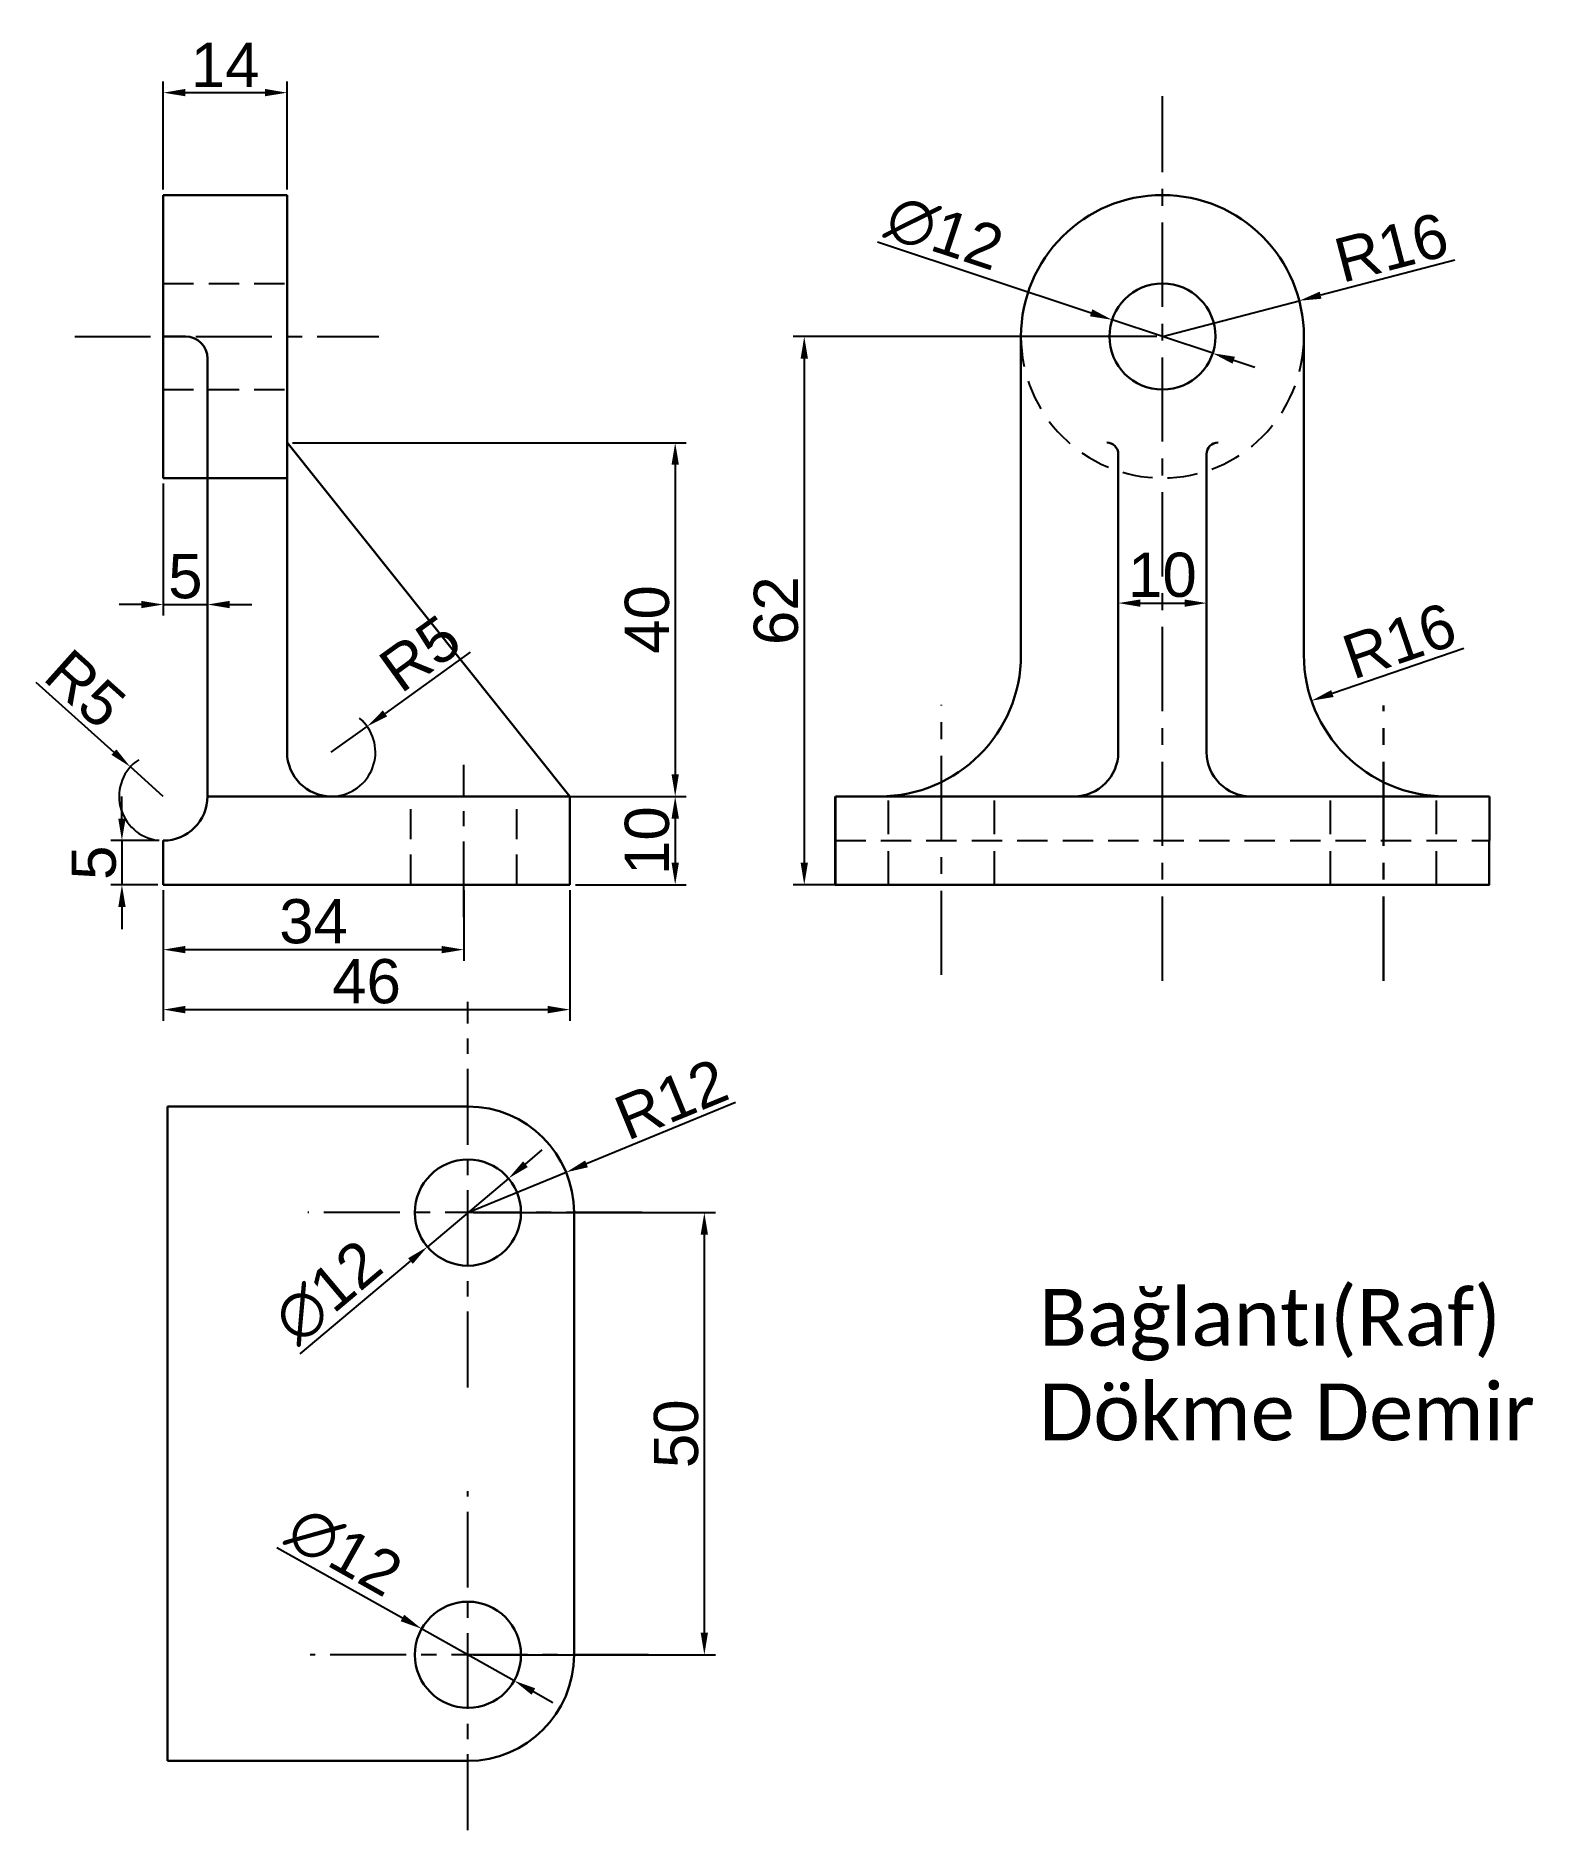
# Model space of a CAD drawing. Header units: millimetres. Extents: x 2181 to 2350, y 1683 to 1886.
import ezdxf

# ---------------------------------------------------------------- set-up
doc = ezdxf.new("R2010")
doc.units = ezdxf.units.MM
doc.header["$LTSCALE"] = 0.3
doc.linetypes.add('CENTER', pattern=[50.8, 31.75, -6.35, 6.35, -6.35])
doc.linetypes.add('DASHED', pattern=[19.05, 12.7, -6.35])
doc.styles.get("Standard").update_dxf_attribs({"font": 'arial.ttf'})
doc.dimstyles.new('ISO-25', dxfattribs={"dimtxt": 5, "dimasz": 2.5, "dimexe": 1.25, "dimexo": 0.625, "dimtad": 1, "dimtxsty": 'Standard', "dimcen": 2.5, "dimadec": 0, "dimazin": 0, "dimtfac": 1, "dimtmove": 0, "dimatfit": 3, "dimfxl": 1, "dimarcsym": 0})

# ---------------------------------------------------------------- blocks, each defined once
blk = doc.blocks.new('*D1')
at = {"color": 0, "lineweight": -2, "ltscale": 0.9, "transparency": 16777216}
for p, q in [((2230.27, 1753.23), (2257.64, 1753.23)), ((2256.39, 1705.73), (2256.39, 1750.73)), ((2230.27, 1703.23), (2257.64, 1703.23))]:
    blk.add_line(p, q, dxfattribs=at)
at = {"color": 0, "ltscale": 0.9, "transparency": 16777216}
for points in [[(2255.97, 1750.73), (2256.8, 1750.73), (2256.39, 1753.23)], [(2255.97, 1705.73), (2256.8, 1705.73), (2256.39, 1703.23)]]:
    blk.add_solid(points, dxfattribs=at)
at = {"layer": 'Defpoints', "color": 0, "ltscale": 0.9, "transparency": 16777216}
for p in [(2229.65, 1753.23), (2256.39, 1753.23), (2229.65, 1703.23)]:
    blk.add_point(p, dxfattribs=at)
at = {"color": 0, "ltscale": 0.9, "transparency": 16777216, "insert": (2253.21, 1728.23), "char_height": 5, "attachment_point": 5, "rotation": 90}
blk.add_mtext('50', dxfattribs=at)
blk = doc.blocks.new('*D2')
at = {"color": 0, "lineweight": -2, "ltscale": 0.9, "transparency": 16777216}
for p, q in [((2241.81, 1800.3), (2254.34, 1800.3)), ((2253.09, 1797.8), (2253.09, 1792.8)), ((2241.81, 1790.3), (2254.34, 1790.3))]:
    blk.add_line(p, q, dxfattribs=at)
at = {"color": 0, "ltscale": 0.9, "transparency": 16777216}
for points in [[(2252.68, 1797.8), (2253.51, 1797.8), (2253.09, 1800.3)], [(2252.68, 1792.8), (2253.51, 1792.8), (2253.09, 1790.3)]]:
    blk.add_solid(points, dxfattribs=at)
at = {"layer": 'Defpoints', "color": 0, "ltscale": 0.9, "transparency": 16777216}
for p in [(2241.18, 1800.3), (2241.18, 1790.3), (2253.09, 1790.3)]:
    blk.add_point(p, dxfattribs=at)
at = {"color": 0, "ltscale": 0.9, "transparency": 16777216, "insert": (2249.92, 1795.3), "char_height": 5, "attachment_point": 5, "rotation": 90}
blk.add_mtext('10', dxfattribs=at)
blk = doc.blocks.new('*D3')
at = {"color": 0, "lineweight": -2, "ltscale": 0.9, "transparency": 16777216}
for p, q in [((2209.81, 1840.3), (2254.34, 1840.3)), ((2253.09, 1837.8), (2253.09, 1802.8)), ((2209.81, 1800.3), (2254.34, 1800.3))]:
    blk.add_line(p, q, dxfattribs=at)
at = {"color": 0, "ltscale": 0.9, "transparency": 16777216}
for points in [[(2252.68, 1837.8), (2253.51, 1837.8), (2253.09, 1840.3)], [(2252.68, 1802.8), (2253.51, 1802.8), (2253.09, 1800.3)]]:
    blk.add_solid(points, dxfattribs=at)
at = {"layer": 'Defpoints', "color": 0, "ltscale": 0.9, "transparency": 16777216}
for p in [(2209.18, 1840.3), (2209.18, 1800.3), (2253.09, 1800.3)]:
    blk.add_point(p, dxfattribs=at)
at = {"color": 0, "ltscale": 0.9, "transparency": 16777216, "insert": (2249.92, 1820.3), "char_height": 5, "attachment_point": 5, "rotation": 90}
blk.add_mtext('40', dxfattribs=at)
blk = doc.blocks.new('*D4')
at = {"color": 0, "lineweight": -2, "ltscale": 0.9, "transparency": 16777216}
for p, q in [((2190.5, 1797.8), (2190.5, 1800.3)), ((2194.7, 1795.3), (2189.25, 1795.3)), ((2190.5, 1795.3), (2190.5, 1790.3)), ((2194.56, 1790.3), (2189.25, 1790.3)), ((2190.5, 1787.8), (2190.5, 1785.3))]:
    blk.add_line(p, q, dxfattribs=at)
at = {"color": 0, "ltscale": 0.9, "transparency": 16777216}
for points in [[(2190.09, 1797.8), (2190.92, 1797.8), (2190.5, 1795.3)], [(2190.09, 1787.8), (2190.92, 1787.8), (2190.5, 1790.3)]]:
    blk.add_solid(points, dxfattribs=at)
at = {"layer": 'Defpoints', "color": 0, "ltscale": 0.9, "transparency": 16777216}
for p in [(2195.33, 1795.3), (2190.5, 1790.3), (2195.18, 1790.3)]:
    blk.add_point(p, dxfattribs=at)
at = {"color": 0, "ltscale": 0.9, "transparency": 16777216, "insert": (2187.34, 1792.8), "char_height": 5, "attachment_point": 5, "rotation": 90}
blk.add_mtext('5', dxfattribs=at)
blk = doc.blocks.new('*D5')
at = {"color": 0, "lineweight": -2, "ltscale": 0.9, "transparency": 16777216}
for p, q in [((2195.18, 1835.68), (2195.18, 1820.75)), ((2200.18, 1829.35), (2200.18, 1820.75)), ((2192.68, 1822), (2190.18, 1822)), ((2195.18, 1822), (2200.18, 1822)), ((2202.68, 1822), (2205.18, 1822))]:
    blk.add_line(p, q, dxfattribs=at)
at = {"color": 0, "ltscale": 0.9, "transparency": 16777216}
for points in [[(2192.68, 1822.41), (2192.68, 1821.58), (2195.18, 1822)], [(2202.68, 1822.41), (2202.68, 1821.58), (2200.18, 1822)]]:
    blk.add_solid(points, dxfattribs=at)
at = {"layer": 'Defpoints', "color": 0, "ltscale": 0.9, "transparency": 16777216}
for p in [(2195.18, 1836.3), (2200.18, 1829.98), (2200.18, 1822)]:
    blk.add_point(p, dxfattribs=at)
at = {"color": 0, "ltscale": 0.9, "transparency": 16777216, "insert": (2197.68, 1825.17), "char_height": 5, "attachment_point": 5}
blk.add_mtext('5', dxfattribs=at)
blk = doc.blocks.new('*D6')
at = {"color": 0, "lineweight": -2, "ltscale": 0.9, "transparency": 16777216}
for p, q in [((2341.29, 1860.95), (2326.11, 1856.98)), ((2308.21, 1852.3), (2323.69, 1856.35))]:
    blk.add_line(p, q, dxfattribs=at)
at = {"color": 0, "ltscale": 0.9, "transparency": 16777216}
blk.add_solid([(2326, 1857.38), (2326.21, 1856.58), (2323.69, 1856.35)], dxfattribs=at)
at = {"layer": 'Defpoints', "color": 0, "ltscale": 0.9, "transparency": 16777216}
for p in [(2323.69, 1856.35), (2308.21, 1852.3)]:
    blk.add_point(p, dxfattribs=at)
at = {"color": 0, "ltscale": 0.9, "transparency": 16777216, "insert": (2334.11, 1862.35), "char_height": 5, "attachment_point": 5, "rotation": 14.6416}
blk.add_mtext('R16', dxfattribs=at)
blk = doc.blocks.new('*D7')
at = {"color": 0, "lineweight": -2, "ltscale": 0.9, "transparency": 16777216}
for p, q in [((2180.77, 1813.21), (2189.59, 1805.31)), ((2195.18, 1800.3), (2191.46, 1803.64))]:
    blk.add_line(p, q, dxfattribs=at)
blk.add_arc((2195.18, 1800.3), 5, 123.8252, 262.838, dxfattribs=at)
at = {"color": 0, "ltscale": 0.9, "transparency": 16777216}
blk.add_solid([(2189.87, 1805.62), (2189.32, 1805), (2191.46, 1803.64)], dxfattribs=at)
at = {"layer": 'Defpoints', "color": 0, "ltscale": 0.9, "transparency": 16777216}
for p in [(2191.46, 1803.64), (2195.18, 1800.3)]:
    blk.add_point(p, dxfattribs=at)
at = {"color": 0, "ltscale": 0.9, "transparency": 16777216, "insert": (2186.36, 1812.45), "char_height": 5, "attachment_point": 5, "rotation": 318.1491}
blk.add_mtext('R5', dxfattribs=at)
blk = doc.blocks.new('*D8')
at = {"color": 0, "lineweight": -2, "ltscale": 0.9, "transparency": 16777216}
for p, q in [((2229.88, 1816.61), (2220.27, 1809.69)), ((2214.18, 1805.3), (2218.24, 1808.22))]:
    blk.add_line(p, q, dxfattribs=at)
blk.add_arc((2214.18, 1805.3), 5, 277.162, 50.0877, dxfattribs=at)
at = {"color": 0, "ltscale": 0.9, "transparency": 16777216}
blk.add_solid([(2220.02, 1810.02), (2220.51, 1809.35), (2218.24, 1808.22)], dxfattribs=at)
at = {"layer": 'Defpoints', "color": 0, "ltscale": 0.9, "transparency": 16777216}
for p in [(2218.24, 1808.22), (2214.18, 1805.3)]:
    blk.add_point(p, dxfattribs=at)
at = {"color": 0, "ltscale": 0.9, "transparency": 16777216, "insert": (2224.24, 1816.45), "char_height": 5, "attachment_point": 5, "rotation": 35.7637}
blk.add_mtext('R5', dxfattribs=at)
blk = doc.blocks.new('*D9')
at = {"color": 0, "lineweight": -2, "ltscale": 0.9, "transparency": 16777216}
blk.add_line((2342.29, 1817.01), (2327.44, 1811.93), dxfattribs=at)
at = {"color": 0, "ltscale": 0.9, "transparency": 16777216}
blk.add_solid([(2327.3, 1812.32), (2327.57, 1811.54), (2325.07, 1811.12)], dxfattribs=at)
at = {"layer": 'Defpoints', "color": 0, "ltscale": 0.9, "transparency": 16777216}
for p in [(2340.21, 1816.3), (2325.07, 1811.12)]:
    blk.add_point(p, dxfattribs=at)
at = {"color": 0, "ltscale": 0.9, "transparency": 16777216, "insert": (2335.02, 1817.88), "char_height": 5, "attachment_point": 5, "rotation": 18.8996}
blk.add_mtext('R16', dxfattribs=at)
blk = doc.blocks.new('*D10')
at = {"color": 0, "lineweight": -2, "ltscale": 0.9, "transparency": 16777216}
for p, q in [((2303.21, 1822.78), (2303.21, 1823.41)), ((2305.71, 1822.16), (2310.71, 1822.16)), ((2313.21, 1822.78), (2313.21, 1823.41))]:
    blk.add_line(p, q, dxfattribs=at)
at = {"color": 0, "ltscale": 0.9, "transparency": 16777216}
for points in [[(2305.71, 1822.57), (2305.71, 1821.74), (2303.21, 1822.16)], [(2310.71, 1822.57), (2310.71, 1821.74), (2313.21, 1822.16)]]:
    blk.add_solid(points, dxfattribs=at)
at = {"layer": 'Defpoints', "color": 0, "ltscale": 0.9, "transparency": 16777216}
for p in [(2303.21, 1822.16), (2313.21, 1822.16), (2313.21, 1822.16)]:
    blk.add_point(p, dxfattribs=at)
at = {"color": 0, "ltscale": 0.9, "transparency": 16777216, "insert": (2308.21, 1825.33), "char_height": 5, "attachment_point": 5}
blk.add_mtext('10', dxfattribs=at)
blk = doc.blocks.new('*D11')
at = {"color": 0, "lineweight": -2, "ltscale": 0.9, "transparency": 16777216}
for p, q in [((2275.97, 1863.02), (2300.14, 1854.98)), ((2313.9, 1850.41), (2302.52, 1854.19)), ((2316.28, 1849.62), (2318.65, 1848.83))]:
    blk.add_line(p, q, dxfattribs=at)
at = {"color": 0, "ltscale": 0.9, "transparency": 16777216}
for points in [[(2300.28, 1855.38), (2300.01, 1854.59), (2302.52, 1854.19)], [(2316.41, 1850.02), (2316.14, 1849.23), (2313.9, 1850.41)]]:
    blk.add_solid(points, dxfattribs=at)
at = {"layer": 'Defpoints', "color": 0, "ltscale": 0.9, "transparency": 16777216}
for p in [(2302.52, 1854.19), (2313.9, 1850.41)]:
    blk.add_point(p, dxfattribs=at)
at = {"color": 0, "ltscale": 0.9, "transparency": 16777216, "insert": (2283.56, 1863.99), "char_height": 5, "attachment_point": 5, "rotation": 341.6173}
blk.add_mtext('∅12', dxfattribs=at)
blk = doc.blocks.new('*D12')
at = {"color": 0, "lineweight": -2, "ltscale": 0.9, "transparency": 16777216}
for p, q in [((2307.59, 1852.3), (2266.44, 1852.3)), ((2267.69, 1849.8), (2267.69, 1792.8)), ((2307.59, 1790.3), (2266.44, 1790.3))]:
    blk.add_line(p, q, dxfattribs=at)
at = {"color": 0, "ltscale": 0.9, "transparency": 16777216}
for points in [[(2267.28, 1849.8), (2268.11, 1849.8), (2267.69, 1852.3)], [(2267.28, 1792.8), (2268.11, 1792.8), (2267.69, 1790.3)]]:
    blk.add_solid(points, dxfattribs=at)
at = {"layer": 'Defpoints', "color": 0, "ltscale": 0.9, "transparency": 16777216}
for p in [(2308.21, 1852.3), (2267.69, 1790.3), (2308.21, 1790.3)]:
    blk.add_point(p, dxfattribs=at)
at = {"color": 0, "ltscale": 0.9, "transparency": 16777216, "insert": (2264.51, 1821.3), "char_height": 5, "attachment_point": 5, "rotation": 90}
blk.add_mtext('62', dxfattribs=at)
blk = doc.blocks.new('*D13')
at = {"color": 0, "lineweight": -2, "ltscale": 0.9, "transparency": 16777216}
for p, q in [((2236.15, 1758.71), (2238.06, 1760.32)), ((2234.23, 1757.1), (2225.06, 1749.37)), ((2210.68, 1737.26), (2223.15, 1747.76))]:
    blk.add_line(p, q, dxfattribs=at)
at = {"color": 0, "ltscale": 0.9, "transparency": 16777216}
for points in [[(2235.88, 1759.03), (2236.42, 1758.39), (2234.23, 1757.1)], [(2222.88, 1748.08), (2223.41, 1747.44), (2225.06, 1749.37)]]:
    blk.add_solid(points, dxfattribs=at)
at = {"layer": 'Defpoints', "color": 0, "ltscale": 0.9, "transparency": 16777216}
for p in [(2234.23, 1757.1), (2225.06, 1749.37)]:
    blk.add_point(p, dxfattribs=at)
at = {"color": 0, "ltscale": 0.9, "transparency": 16777216, "insert": (2213.82, 1744.24), "char_height": 5, "attachment_point": 5, "rotation": 40.1109}
blk.add_mtext('∅12', dxfattribs=at)
blk = doc.blocks.new('*D14')
at = {"color": 0, "lineweight": -2, "ltscale": 0.9, "transparency": 16777216}
for p, q in [((2208.02, 1715.38), (2222.24, 1707.4)), ((2234.88, 1700.3), (2224.41, 1706.17)), ((2237.06, 1699.07), (2239.24, 1697.85))]:
    blk.add_line(p, q, dxfattribs=at)
at = {"color": 0, "ltscale": 0.9, "transparency": 16777216}
for points in [[(2222.44, 1707.76), (2222.03, 1707.03), (2224.41, 1706.17)], [(2237.26, 1699.44), (2236.85, 1698.71), (2234.88, 1700.3)]]:
    blk.add_solid(points, dxfattribs=at)
at = {"layer": 'Defpoints', "color": 0, "ltscale": 0.9, "transparency": 16777216}
for p in [(2224.41, 1706.17), (2234.88, 1700.3)]:
    blk.add_point(p, dxfattribs=at)
at = {"color": 0, "ltscale": 0.9, "transparency": 16777216, "insert": (2215.66, 1714.89), "char_height": 5, "attachment_point": 5, "rotation": 330.6737}
blk.add_mtext('∅12', dxfattribs=at)
blk = doc.blocks.new('*D15')
at = {"color": 0, "lineweight": -2, "ltscale": 0.9, "transparency": 16777216}
for p, q in [((2259.91, 1765.67), (2243.06, 1758.74)), ((2229.65, 1753.23), (2240.75, 1757.79))]:
    blk.add_line(p, q, dxfattribs=at)
at = {"color": 0, "ltscale": 0.9, "transparency": 16777216}
blk.add_solid([(2242.9, 1759.13), (2243.22, 1758.36), (2240.75, 1757.79)], dxfattribs=at)
at = {"layer": 'Defpoints', "color": 0, "ltscale": 0.9, "transparency": 16777216}
for p in [(2240.75, 1757.79), (2229.65, 1753.23)]:
    blk.add_point(p, dxfattribs=at)
at = {"color": 0, "ltscale": 0.9, "transparency": 16777216, "insert": (2252.64, 1766.07), "char_height": 5, "attachment_point": 5, "rotation": 22.329}
blk.add_mtext('R12', dxfattribs=at)
blk = doc.blocks.new('*D16')
at = {"color": 0, "lineweight": -2, "ltscale": 0.9, "transparency": 16777216}
for p, q in [((2195.18, 1789.68), (2195.18, 1781.72)), ((2229.18, 1789.68), (2229.18, 1781.72)), ((2197.68, 1782.97), (2226.68, 1782.97))]:
    blk.add_line(p, q, dxfattribs=at)
at = {"color": 0, "ltscale": 0.9, "transparency": 16777216}
for points in [[(2197.68, 1783.39), (2197.68, 1782.56), (2195.18, 1782.97)], [(2226.68, 1783.39), (2226.68, 1782.56), (2229.18, 1782.97)]]:
    blk.add_solid(points, dxfattribs=at)
at = {"layer": 'Defpoints', "color": 0, "ltscale": 0.9, "transparency": 16777216}
for p in [(2195.18, 1790.3), (2229.18, 1790.3), (2229.18, 1782.97)]:
    blk.add_point(p, dxfattribs=at)
at = {"color": 0, "ltscale": 0.9, "transparency": 16777216, "insert": (2212.18, 1786.15), "char_height": 5, "attachment_point": 5}
blk.add_mtext('34', dxfattribs=at)
blk = doc.blocks.new('*D17')
at = {"color": 0, "lineweight": -2, "ltscale": 0.9, "transparency": 16777216}
for p, q in [((2195.18, 1789.68), (2195.18, 1774.94)), ((2241.18, 1789.68), (2241.18, 1774.94)), ((2197.68, 1776.19), (2238.68, 1776.19))]:
    blk.add_line(p, q, dxfattribs=at)
at = {"color": 0, "ltscale": 0.9, "transparency": 16777216}
for points in [[(2197.68, 1776.61), (2197.68, 1775.77), (2195.18, 1776.19)], [(2238.68, 1776.61), (2238.68, 1775.77), (2241.18, 1776.19)]]:
    blk.add_solid(points, dxfattribs=at)
at = {"layer": 'Defpoints', "color": 0, "ltscale": 0.9, "transparency": 16777216}
for p in [(2195.18, 1790.3), (2241.18, 1790.3), (2241.18, 1776.19)]:
    blk.add_point(p, dxfattribs=at)
at = {"color": 0, "ltscale": 0.9, "transparency": 16777216, "insert": (2218.18, 1779.37), "char_height": 5, "attachment_point": 5}
blk.add_mtext('46', dxfattribs=at)
blk = doc.blocks.new('*D18')
at = {"color": 0, "lineweight": -2, "ltscale": 0.9, "transparency": 16777216}
for p, q in [((2195.18, 1868.93), (2195.18, 1881.13)), ((2209.18, 1868.93), (2209.18, 1881.13)), ((2197.68, 1879.88), (2206.68, 1879.88))]:
    blk.add_line(p, q, dxfattribs=at)
at = {"color": 0, "ltscale": 0.9, "transparency": 16777216}
for points in [[(2197.68, 1880.3), (2197.68, 1879.47), (2195.18, 1879.88)], [(2206.68, 1880.3), (2206.68, 1879.47), (2209.18, 1879.88)]]:
    blk.add_solid(points, dxfattribs=at)
at = {"layer": 'Defpoints', "color": 0, "ltscale": 0.9, "transparency": 16777216}
for p in [(2209.18, 1879.88), (2195.18, 1868.3), (2209.18, 1868.3)]:
    blk.add_point(p, dxfattribs=at)
at = {"color": 0, "ltscale": 0.9, "transparency": 16777216, "insert": (2202.18, 1883.02), "char_height": 5, "attachment_point": 5}
blk.add_mtext('14', dxfattribs=at)

msp = doc.modelspace()

# ---------------------------------------------------------------- linework, layer by layer
at = {"linetype": 'CENTER'}
for p, q in [((2308.21, 1779.455), (2308.21, 1879.472)), ((2283.21, 1780.105), (2283.21, 1810.661))]:
    msp.add_line(p, q, dxfattribs=at)
at = {"lineweight": 30, "ltscale": 0.9}
for p, q in [((2195.181, 1868.303), (2209.181, 1868.303)), ((2195.181, 1836.303), (2195.181, 1868.303)), ((2209.181, 1840.303), (2209.181, 1868.303)), ((2195.181, 1852.303), (2197.681, 1852.303)), ((2292.21, 1816.303), (2292.21, 1852.303)), ((2324.21, 1816.303), (2324.21, 1852.303)), ((2200.181, 1836.303), (2200.181, 1849.803)), ((2209.181, 1805.303), (2209.181, 1840.303)), ((2209.181, 1840.303), (2241.181, 1800.303)), ((2303.21, 1805.303), (2303.21, 1839.01)), ((2313.21, 1805.303), (2313.21, 1839.01)), ((2195.181, 1836.303), (2209.181, 1836.303)), ((2200.181, 1800.303), (2200.181, 1836.303)), ((2200.181, 1800.303), (2241.181, 1800.303)), ((2241.181, 1800.303), (2241.181, 1790.303)), ((2271.21, 1790.303), (2271.21, 1800.303)), ((2345.181, 1790.303), (2345.21, 1800.303)), ((2195.181, 1790.303), (2195.181, 1795.303)), ((2195.181, 1790.303), (2241.181, 1790.303)), ((2195.181, 1790.303), (2229.181, 1790.303))]:
    msp.add_line(p, q, dxfattribs=at)
at = {"linetype": 'DASHED', "ltscale": 0.9}
for p, q in [((2195.181, 1858.303), (2209.181, 1858.303)), ((2195.181, 1846.303), (2209.181, 1846.303)), ((2223.181, 1790.303), (2223.181, 1800.303)), ((2235.181, 1790.303), (2235.181, 1800.303)), ((2271.21, 1795.303), (2345.21, 1795.303))]:
    msp.add_line(p, q, dxfattribs=at)
at = {"linetype": 'CENTER', "ltscale": 0.9}
for p, q in [((2185.164, 1852.303), (2219.558, 1852.303)), ((2229.181, 1786.632), (2229.181, 1803.872)), ((2229.646, 1733.473), (2229.646, 1777.071)), ((2249.362, 1753.235), (2211.543, 1753.235)), ((2229.646, 1683.406), (2229.646, 1721.735)), ((2250.08, 1703.235), (2211.783, 1703.235))]:
    msp.add_line(p, q, dxfattribs=at)
at = {"ltscale": 0.9}
for p, q in [((2209.181, 1840.303), (2241.181, 1800.303)), ((2271.181, 1790.303), (2271.181, 1800.303)), ((2276.21, 1800.303), (2340.21, 1800.303)), ((2271.181, 1790.303), (2345.181, 1790.303))]:
    msp.add_line(p, q, dxfattribs=at)
at = {"linetype": 'CENTER', "lineweight": 30}
msp.add_line((2333.21, 1779.455), (2333.21, 1810.586), dxfattribs=at)
at = {"lineweight": 30}
for p, q in [((2271.21, 1800.303), (2345.21, 1800.303)), ((2308.21, 1800.303), (2303.21, 1800.303)), ((2271.21, 1790.303), (2345.21, 1790.303)), ((2195.646, 1691.235), (2195.646, 1765.235)), ((2195.646, 1765.235), (2229.646, 1765.235)), ((2241.646, 1703.235), (2241.646, 1753.235)), ((2229.646, 1691.235), (2195.646, 1691.235))]:
    msp.add_line(p, q, dxfattribs=at)
at = {"linetype": 'DASHED'}
for p, q in [((2277.21, 1790.303), (2277.21, 1800.303)), ((2289.21, 1790.303), (2289.21, 1800.303)), ((2327.21, 1790.303), (2327.21, 1800.303)), ((2339.21, 1790.303), (2339.21, 1800.303))]:
    msp.add_line(p, q, dxfattribs=at)
at = {"lineweight": 30, "ltscale": 0.9}
msp.add_circle((2308.21, 1852.303), 6, dxfattribs=at)
at = {"lineweight": 30}
for centre in [(2229.646, 1753.235), (2229.646, 1703.235)]:
    msp.add_circle(centre, 6, dxfattribs=at)
at = {"lineweight": 30, "ltscale": 0.9}
for centre, radius, start, end in [((2308.21, 1852.303), 16, 0, 180), ((2197.681, 1849.803), 2.5, 0, 90), ((2301.917, 1839.01), 1.293, 0, 90), ((2314.503, 1839.01), 1.293, 90, 180), ((2276.21, 1816.303), 16, 270, 0), ((2340.21, 1816.303), 16, 180, 270), ((2214.181, 1805.303), 5, 180, 270), ((2298.21, 1805.303), 5, 270, 0), ((2318.21, 1805.303), 5, 180, 270), ((2195.181, 1800.303), 5, 270, 0)]:
    msp.add_arc(centre, radius, start, end, dxfattribs=at)
at = {"linetype": 'DASHED', "ltscale": 0.9}
msp.add_arc((2308.21, 1852.303), 16, 180, 0, dxfattribs=at)
at = {"lineweight": 30}
for centre, start, end in [((2229.646, 1753.235), 0, 90), ((2229.646, 1703.235), 270, 0)]:
    msp.add_arc(centre, 12, start, end, dxfattribs=at)

# ---------------------------------------------------------------- texts
at = {"ltscale": 0.9, "insert": (2294.241, 1744.594), "char_height": 7, "attachment_point": 1}
msp.add_mtext_dynamic_manual_height_columns('{\\fCalibri|b0|i0|c162|p34;\\H0.91667x;Bağlantı(Raf) Dökme Demir}', width=62.15985, gutter_width=12.5, heights=[0], dxfattribs=at)

# ---------------------------------------------------------------- dimensions: what is measured, and where the dimension line sits
at = {"ltscale": 0.9}
for base, p1, p2, picture, middle in [((2209.181, 1879.884), (2195.181, 1868.303), (2209.181, 1868.303), '*D18', (2202.181, 1883.02)), ((2200.181, 1821.997), (2195.181, 1836.303), (2200.181, 1829.979), '*D5', (2197.681, 1825.165)), ((2313.21, 1822.156), (2303.21, 1822.156), (2313.21, 1822.156), '*D10', (2308.21, 1825.334)), ((2241.181, 1776.19), (2195.181, 1790.303), (2241.181, 1790.303), '*D17', (2218.181, 1779.368))]:
    dim = msp.add_linear_dim(base=base, p1=p1, p2=p2, dimstyle='ISO-25', dxfattribs=at)
    dim.commit()
    dim.dimension.update_dxf_attribs({"geometry": picture, "text_midpoint": middle})
dim = msp.add_diameter_dim_2p(p1=(2313.904, 1850.411), p2=(2302.516, 1854.195), dimstyle='ISO-25', dxfattribs=at)
dim.commit()
dim.dimension.update_dxf_attribs({"geometry": '*D11', "text_midpoint": (2282.516, 1860.841), "dimtype": 163})
for center, mpoint, picture, middle in [((2308.21, 1852.303), (2323.691, 1856.347), '*D6', (2334.108, 1862.353)), ((2214.181, 1805.303), (2218.238, 1808.225), '*D8', (2224.237, 1816.45)), ((2195.181, 1800.303), (2191.456, 1803.639), '*D7', (2186.363, 1812.453))]:
    dim = msp.add_radius_dim(center=center, mpoint=mpoint, dimstyle='ISO-25', dxfattribs=at)
    dim.commit()
    dim.dimension.update_dxf_attribs({"geometry": picture, "text_midpoint": middle})
for base, p1, p2, picture, middle in [((2267.693, 1790.303), (2308.21, 1852.303), (2308.21, 1790.303), '*D12', (2267.693, 1821.303)), ((2253.093, 1800.303), (2209.181, 1840.303), (2209.181, 1800.303), '*D3', (2253.093, 1820.303)), ((2253.093, 1790.303), (2241.181, 1800.303), (2241.181, 1790.303), '*D2', (2253.093, 1795.303))]:
    dim = msp.add_linear_dim(base=base, p1=p1, p2=p2, angle=90, dimstyle='ISO-25', dxfattribs=at)
    dim.commit()
    dim.dimension.update_dxf_attribs({"geometry": picture, "text_midpoint": middle, "dimtype": 160})
for center, mpoint, picture, middle in [((2340.21, 1816.303), (2325.073, 1811.12), '*D9', (2336.045, 1814.877)), ((2229.646, 1753.235), (2240.746, 1757.794), '*D15', (2253.832, 1763.169))]:
    dim = msp.add_radius_dim(center=center, mpoint=mpoint, dimstyle='ISO-25', dxfattribs=at)
    dim.commit()
    dim.dimension.update_dxf_attribs({"geometry": picture, "text_midpoint": middle, "dimtype": 164})
for base, p1, p2, picture, middle in [((2190.503, 1790.303), (2195.327, 1795.305), (2195.181, 1790.303), '*D4', (2187.335, 1792.804)), ((2256.388, 1753.235), (2229.646, 1703.235), (2229.646, 1753.235), '*D1', (2253.21, 1728.235))]:
    dim = msp.add_linear_dim(base=base, p1=p1, p2=p2, angle=90, dimstyle='ISO-25', dxfattribs=at)
    dim.commit()
    dim.dimension.update_dxf_attribs({"geometry": picture, "text_midpoint": middle})
dim = msp.add_linear_dim(base=(2229.181, 1782.974), p1=(2195.181, 1790.303), p2=(2229.181, 1790.303), dimstyle='ISO-25', dxfattribs=at)
dim.commit()
dim.dimension.update_dxf_attribs({"geometry": '*D16', "text_midpoint": (2212.181, 1782.974), "dimtype": 160})
for p1, p2, picture, middle in [((2234.235, 1757.101), (2225.057, 1749.369), '*D13', (2213.818, 1744.24)), ((2234.877, 1700.296), (2224.415, 1706.174), '*D14', (2215.664, 1714.895))]:
    dim = msp.add_diameter_dim_2p(p1=p1, p2=p2, dimstyle='ISO-25', dxfattribs=at)
    dim.commit()
    dim.dimension.update_dxf_attribs({"geometry": picture, "text_midpoint": middle})

doc.saveas('drawing.dxf')
